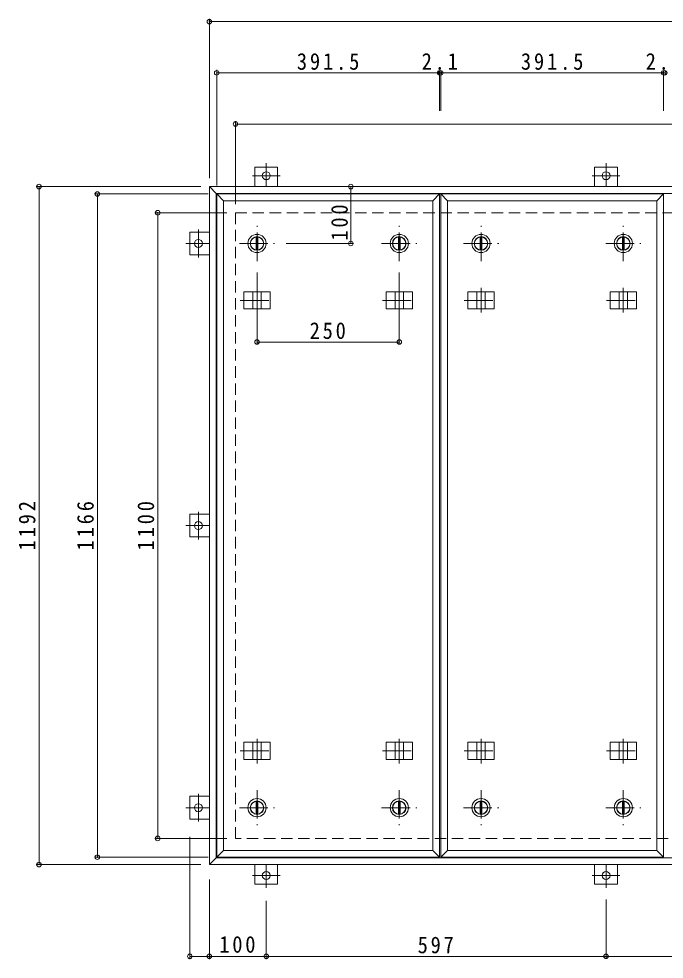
# Model space of a CAD drawing. Units: millimetres at full size, sheet at 1:10. Extents: x -2570 to 2618, y -1962 to 1445.
# Drawn here: x -2260 to -1126, y -238 to 1415 of the extents above; entities that cross this region are included whole.
import ezdxf

# ---------------------------------------------------------------- set-up
doc = ezdxf.new("R2010")
doc.units = ezdxf.units.MM
doc.header["$LTSCALE"] = 10
doc.header["$PDMODE"] = 32
doc.header["$PDSIZE"] = 8
doc.linetypes.add('CHAIN1', pattern=[8, 5, -1, 1, -1])
doc.linetypes.add('DASHED2', pattern=[3, 2, -1])
for name, color, linetype, lineweight in [('0-1_躯体', 2, 'DASHED2', 9), ('0-3_建具', 2, 'Continuous', 9), ('0-E', 3, 'Continuous', 9), ('0-F', 2, 'Continuous', 9)]:
    doc.layers.add(name, color=color, linetype=linetype, lineweight=lineweight)
doc.styles.add('ＭＳ ゴシック', font='')
doc.styles.get('ＭＳ ゴシック').set_extended_font_data('MS Gothic')

msp = doc.modelspace()

# ---------------------------------------------------------------- linework, layer by layer
at = {"layer": '0-1_躯体'}
for p, q in [((-1879.59, 1073.92), (20.41, 1073.92)), ((-1879.59, -26.08), (-1879.59, 1073.92)), ((20.41, -26.08), (-1879.59, -26.08))]:
    msp.add_line(p, q, dxfattribs=at)
at = {"layer": '0-3_建具'}
for p, q in [((-1925.59, 1119.92), (-1913.59, 1107.92)), ((-1925.59, 1119.92), (66.41, 1119.92)), ((-1925.59, -72.08), (-1925.59, 1119.92)), ((-1913.59, 1107.92), (54.41, 1107.92)), ((-1913.59, -60.08), (-1913.59, 1107.92)), ((-1913.59, -60.08), (-1925.59, -72.08)), ((54.41, -60.08), (-1913.59, -60.08)), ((66.41, -72.08), (-1925.59, -72.08))]:
    msp.add_line(p, q, dxfattribs=at)
at = {"layer": '0-E', "linetype": 'CHAIN1'}
for p, q in [((-1825.59, 1161.1), (-1825.59, 1119.92)), ((-1228.59, 1161.1), (-1228.59, 1119.92)), ((-1801.21, 1139.12), (-1849.97, 1139.12)), ((-1204.21, 1139.12), (-1252.97, 1139.12)), ((-1944.79, 1044.3), (-1944.79, 995.55)), ((-1966.76, 1019.92), (-1925.59, 1019.92)), ((-1944.79, 548.3), (-1944.79, 499.55)), ((-1966.76, 523.92), (-1925.59, 523.92)), ((-1944.79, 52.3), (-1944.79, 3.55)), ((-1966.76, 27.92), (-1925.59, 27.92)), ((-1825.59, -113.25), (-1825.59, -72.08)), ((-1228.59, -113.25), (-1228.59, -72.08)), ((-1849.97, -91.28), (-1801.21, -91.28)), ((-1252.97, -91.28), (-1204.21, -91.28))]:
    msp.add_line(p, q, dxfattribs=at)
at = {"layer": '0-E'}
for p, q in [((-1845.59, 1154.12), (-1805.59, 1154.12)), ((-1845.59, 1154.12), (-1845.59, 1119.92)), ((-1805.59, 1154.12), (-1805.59, 1119.92)), ((-1248.59, 1154.12), (-1208.59, 1154.12)), ((-1248.59, 1154.12), (-1248.59, 1119.92)), ((-1208.59, 1154.12), (-1208.59, 1119.92)), ((-1959.79, 999.92), (-1959.79, 1039.92)), ((-1959.79, 1039.92), (-1925.59, 1039.92)), ((-1959.79, 999.92), (-1925.59, 999.92)), ((-1959.79, 503.92), (-1959.79, 543.92)), ((-1959.79, 543.92), (-1925.59, 543.92)), ((-1959.79, 503.92), (-1925.59, 503.92)), ((-1959.79, 7.92), (-1959.79, 47.92)), ((-1959.79, 47.92), (-1925.59, 47.92)), ((-1959.79, 7.92), (-1925.59, 7.92)), ((-1845.59, -106.28), (-1845.59, -72.08)), ((-1805.59, -106.28), (-1805.59, -72.08)), ((-1248.59, -106.28), (-1248.59, -72.08)), ((-1208.59, -106.28), (-1208.59, -72.08)), ((-1805.59, -106.28), (-1845.59, -106.28)), ((-1208.59, -106.28), (-1248.59, -106.28))]:
    msp.add_line(p, q, dxfattribs=at)
for centre in [(-1825.59, 1139.12), (-1228.59, 1139.12), (-1944.79, 1019.92), (-1944.79, 523.92), (-1944.79, 27.92), (-1825.59, -91.28), (-1228.59, -91.28)]:
    msp.add_circle(centre, 7, dxfattribs=at)
at = {"layer": '0-F', "color": 7}
for p, q in [((-1925.59, 1134.92), (-1925.59, 1414.92)), ((-1925.59, 1409.92), (66.41, 1409.92)), ((-1912.59, 1121.92), (-1912.59, 1324.92)), ((-1521.09, 1322.92), (-1521.09, 1252.83)), ((-1518.96, 1322.92), (-1518.96, 1252.83)), ((-1127.46, 1322.92), (-1127.46, 1252.83)), ((-1912.59, 1319.92), (-1521.09, 1319.92)), ((-1521.09, 1319.92), (-1518.96, 1319.92)), ((-1518.96, 1319.92), (-1127.46, 1319.92)), ((-1127.46, 1319.92), (-1125.34, 1319.92)), ((-1879.59, 1088.92), (-1879.59, 1234.92)), ((-1879.59, 1229.92), (20.41, 1229.92)), ((-1940.59, 1119.92), (-2229.85, 1119.92)), ((-2224.85, -72.08), (-2224.85, 1119.92)), ((-1676.92, 1119.92), (-1676.92, 1019.92)), ((-1927.59, 1106.92), (-2127.38, 1106.92)), ((-2122.38, -59.08), (-2122.38, 1106.92)), ((-1894.59, 1073.92), (-2021.21, 1073.92)), ((-2016.21, -26.08), (-2016.21, 1073.92)), ((-1673.92, 1019.92), (-1790.84, 1019.92)), ((-1841.84, 843.62), (-1841.84, 968.92)), ((-1591.84, 843.62), (-1591.84, 968.92)), ((-1841.84, 846.62), (-1591.84, 846.62)), ((-1894.59, -26.08), (-2021.21, -26.08)), ((-1959.79, -238.44), (-1959.79, -23.29)), ((-1927.59, -59.08), (-2127.38, -59.08)), ((-1940.59, -72.08), (-2229.85, -72.08)), ((-1925.59, -98.29), (-1925.59, -238.44)), ((-1825.59, -135.59), (-1825.59, -238.44)), ((-1228.59, -236.44), (-1228.59, -133.25)), ((-1959.79, -233.44), (-1925.59, -233.44)), ((-1925.59, -233.44), (-1825.59, -233.44)), ((-1825.59, -233.44), (-1228.59, -233.44)), ((-1228.59, -233.44), (-630.59, -233.44))]:
    msp.add_line(p, q, dxfattribs=at)
at = {"layer": '0-F', "color": 3}
for p, q in [((-1912.59, 1106.92), (-1900.59, 1094.92)), ((-1912.59, -59.08), (-1912.59, 1106.92)), ((-1912.59, 1106.92), (-1521.09, 1106.92)), ((-1900.59, -47.08), (-1900.59, 1094.92)), ((-1900.59, 1094.92), (-1533.09, 1094.92)), ((-1533.09, 1094.92), (-1521.09, 1106.92)), ((-1521.09, -59.08), (-1521.09, 1106.92)), ((-1518.96, 1106.92), (-1506.96, 1094.92)), ((-1518.96, -59.08), (-1518.96, 1106.92)), ((-1518.96, 1106.92), (-1127.46, 1106.92)), ((-1506.96, -47.08), (-1506.96, 1094.92)), ((-1506.96, 1094.92), (-1139.46, 1094.92)), ((-1139.46, 1094.92), (-1127.46, 1106.92)), ((-1127.46, -59.08), (-1127.46, 1106.92)), ((-1912.59, -59.08), (-1900.59, -47.08)), ((-1533.09, -47.08), (-1900.59, -47.08)), ((-1518.96, -59.08), (-1506.96, -47.08)), ((-1139.46, -47.08), (-1506.96, -47.08)), ((-1521.09, -59.08), (-1912.59, -59.08)), ((-1127.46, -59.08), (-1518.96, -59.08))]:
    msp.add_line(p, q, dxfattribs=at)
at = {"layer": '0-F', "linetype": 'CHAIN1'}
for p, q in [((-1841.84, 988.92), (-1841.84, 1050.92)), ((-1591.84, 988.92), (-1591.84, 1050.92)), ((-1448.21, 988.92), (-1448.21, 1050.92)), ((-1198.21, 988.92), (-1198.21, 1050.92)), ((-1872.84, 1019.92), (-1810.84, 1019.92)), ((-1622.84, 1019.92), (-1560.84, 1019.92)), ((-1479.21, 1019.92), (-1417.21, 1019.92)), ((-1229.21, 1019.92), (-1167.21, 1019.92)), ((-1841.84, 58.92), (-1841.84, -3.08)), ((-1591.84, 58.92), (-1591.84, -3.08)), ((-1448.21, 58.92), (-1448.21, -3.08)), ((-1198.21, 58.92), (-1198.21, -3.08)), ((-1872.84, 27.92), (-1810.84, 27.92)), ((-1622.84, 27.92), (-1560.84, 27.92)), ((-1479.21, 27.92), (-1417.21, 27.92)), ((-1229.21, 27.92), (-1167.21, 27.92))]:
    msp.add_line(p, q, dxfattribs=at)
at = {"layer": '0-F'}
for p, q in [((-1843.34, 1031.33), (-1843.34, 1008.52)), ((-1840.34, 1031.33), (-1840.34, 1008.52)), ((-1593.34, 1031.33), (-1593.34, 1008.52)), ((-1590.34, 1031.33), (-1590.34, 1008.52)), ((-1449.71, 1031.33), (-1449.71, 1008.52)), ((-1446.71, 1031.33), (-1446.71, 1008.52)), ((-1199.71, 1031.33), (-1199.71, 1008.52)), ((-1196.71, 1031.33), (-1196.71, 1008.52)), ((-1843.34, 16.52), (-1843.34, 39.32)), ((-1840.34, 16.52), (-1840.34, 39.32)), ((-1593.34, 16.52), (-1593.34, 39.32)), ((-1590.34, 16.52), (-1590.34, 39.32)), ((-1449.71, 16.52), (-1449.71, 39.32)), ((-1446.71, 16.52), (-1446.71, 39.32)), ((-1199.71, 16.52), (-1199.71, 39.32)), ((-1196.71, 16.52), (-1196.71, 39.32))]:
    msp.add_line(p, q, dxfattribs=at)
at = {"layer": '0-F', "color": 4}
for p, q in [((-1864.93, 934.92), (-1864.93, 904.92)), ((-1864.93, 934.92), (-1818.75, 934.92)), ((-1849.34, 934.92), (-1849.34, 904.92)), ((-1834.34, 934.92), (-1834.34, 904.92)), ((-1818.75, 934.92), (-1818.75, 904.92)), ((-1614.93, 934.92), (-1614.93, 904.92)), ((-1614.93, 934.92), (-1568.75, 934.92)), ((-1599.34, 934.92), (-1599.34, 904.92)), ((-1584.34, 934.92), (-1584.34, 904.92)), ((-1568.75, 934.92), (-1568.75, 904.92)), ((-1471.3, 934.92), (-1471.3, 904.92)), ((-1471.3, 934.92), (-1425.13, 934.92)), ((-1455.71, 934.92), (-1455.71, 904.92)), ((-1440.71, 934.92), (-1440.71, 904.92)), ((-1425.13, 934.92), (-1425.13, 904.92)), ((-1221.3, 934.92), (-1221.3, 904.92)), ((-1221.3, 934.92), (-1175.13, 934.92)), ((-1205.71, 934.92), (-1205.71, 904.92)), ((-1190.71, 934.92), (-1190.71, 904.92)), ((-1175.13, 934.92), (-1175.13, 904.92)), ((-1864.93, 904.92), (-1818.75, 904.92)), ((-1614.93, 904.92), (-1568.75, 904.92)), ((-1471.3, 904.92), (-1425.13, 904.92)), ((-1221.3, 904.92), (-1175.13, 904.92)), ((-1864.93, 112.92), (-1864.93, 142.92)), ((-1864.93, 142.92), (-1818.75, 142.92)), ((-1849.34, 112.92), (-1849.34, 142.92)), ((-1834.34, 112.92), (-1834.34, 142.92)), ((-1818.75, 112.92), (-1818.75, 142.92)), ((-1614.93, 112.92), (-1614.93, 142.92)), ((-1614.93, 142.92), (-1568.75, 142.92)), ((-1599.34, 112.92), (-1599.34, 142.92)), ((-1584.34, 112.92), (-1584.34, 142.92)), ((-1568.75, 112.92), (-1568.75, 142.92)), ((-1471.3, 112.92), (-1471.3, 142.92)), ((-1471.3, 142.92), (-1425.13, 142.92)), ((-1455.71, 112.92), (-1455.71, 142.92)), ((-1440.71, 112.92), (-1440.71, 142.92)), ((-1425.13, 112.92), (-1425.13, 142.92)), ((-1221.3, 112.92), (-1221.3, 142.92)), ((-1221.3, 142.92), (-1175.13, 142.92)), ((-1205.71, 112.92), (-1205.71, 142.92)), ((-1190.71, 112.92), (-1190.71, 142.92)), ((-1175.13, 112.92), (-1175.13, 142.92)), ((-1864.93, 112.92), (-1818.75, 112.92)), ((-1614.93, 112.92), (-1568.75, 112.92)), ((-1471.3, 112.92), (-1425.13, 112.92)), ((-1221.3, 112.92), (-1175.13, 112.92))]:
    msp.add_line(p, q, dxfattribs=at)
at = {"layer": '0-F', "color": 4, "linetype": 'CHAIN1'}
for p, q in [((-1841.84, 942.04), (-1841.84, 898.8)), ((-1591.84, 942.04), (-1591.84, 898.8)), ((-1448.21, 942.04), (-1448.21, 898.8)), ((-1198.21, 942.04), (-1198.21, 898.8)), ((-1871.25, 919.92), (-1812.43, 919.92)), ((-1621.25, 919.92), (-1562.43, 919.92)), ((-1477.62, 919.92), (-1418.81, 919.92)), ((-1227.62, 919.92), (-1168.81, 919.92)), ((-1841.84, 105.81), (-1841.84, 149.04)), ((-1591.84, 105.81), (-1591.84, 149.04)), ((-1448.21, 105.81), (-1448.21, 149.04)), ((-1198.21, 105.81), (-1198.21, 149.04)), ((-1871.25, 127.92), (-1812.43, 127.92)), ((-1621.25, 127.92), (-1562.43, 127.92)), ((-1477.62, 127.92), (-1418.81, 127.92)), ((-1227.62, 127.92), (-1168.81, 127.92))]:
    msp.add_line(p, q, dxfattribs=at)
at = {"layer": '0-F', "color": 3}
for points in [[(-1521.09, -59.08), (-1533.09, -47.08), (-1533.09, 1094.92)], [(-1127.46, -59.08), (-1139.46, -47.08), (-1139.46, 1094.92)]]:
    msp.add_lwpolyline(points, dxfattribs=at)
at = {"layer": '0-F'}
for centre, radius in [((-1841.84, 1019.92), 16), ((-1841.84, 1019.92), 12), ((-1841.84, 1019.92), 11.5), ((-1591.84, 1019.92), 16), ((-1591.84, 1019.92), 12), ((-1591.84, 1019.92), 11.5), ((-1448.21, 1019.92), 16), ((-1448.21, 1019.92), 12), ((-1448.21, 1019.92), 11.5), ((-1198.21, 1019.92), 16), ((-1198.21, 1019.92), 12), ((-1198.21, 1019.92), 11.5), ((-1841.84, 27.92), 16), ((-1841.84, 27.92), 12), ((-1841.84, 27.92), 11.5), ((-1591.84, 27.92), 16), ((-1591.84, 27.92), 12), ((-1591.84, 27.92), 11.5), ((-1448.21, 27.92), 16), ((-1448.21, 27.92), 12), ((-1448.21, 27.92), 11.5), ((-1198.21, 27.92), 16), ((-1198.21, 27.92), 12), ((-1198.21, 27.92), 11.5)]:
    msp.add_circle(centre, radius, dxfattribs=at)
at = {"layer": '0-F', "color": 7}
for p in [(-1925.59, 1409.92), (-1912.59, 1319.92), (-1521.09, 1319.92), (-1518.96, 1319.92), (-1127.46, 1319.92), (-1125.34, 1319.92), (-1879.59, 1229.92), (-2224.85, 1119.92), (-2122.38, 1106.92), (-1676.92, 1119.92), (-2016.21, 1073.92), (-1676.92, 1019.92), (-1841.84, 846.62), (-1591.84, 846.62), (-2016.21, -26.08), (-2122.38, -59.08), (-2224.85, -72.08), (-1959.79, -233.44), (-1925.59, -233.44), (-1825.59, -233.44), (-1228.59, -233.44)]:
    msp.add_point(p, dxfattribs=at)

# ---------------------------------------------------------------- texts
at = {"layer": '0-F', "char_height": 29.33, "attachment_point": 7, "style": 'ＭＳ ゴシック'}
for s, insert in [('\\T1.28;\\W0.9;391.5', (-1771.84, 1324.92)), ('\\T1.27;\\W0.9;2.1', (-1552.53, 1324.92)), ('\\T1.28;\\W0.9;391.5', (-1378.21, 1324.92)), ('\\T1.27;\\W0.9;2.1', (-1158.9, 1324.92)), ('\\T1.27;\\W0.9;250', (-1749.34, 851.62)), ('\\T1.27;\\W0.9;100', (-1908.09, -227.44)), ('\\T1.27;\\W0.9;597', (-1559.59, -228.44))]:
    msp.add_mtext(s, dxfattribs=dict(at, insert=insert))
at = {"layer": '0-F', "char_height": 29.33, "attachment_point": 7, "rotation": 90, "style": 'ＭＳ ゴシック'}
for s, insert in [('\\T1.27;\\W0.9;100', (-1681.92, 1025.01)), ('\\T1.28;\\W0.9;1192', (-2230.85, 480.17)), ('\\T1.28;\\W0.9;1166', (-2128.38, 480.17)), ('\\T1.28;\\W0.9;1100', (-2022.21, 480.17))]:
    msp.add_mtext(s, dxfattribs=dict(at, insert=insert))

doc.saveas('drawing.dxf')
